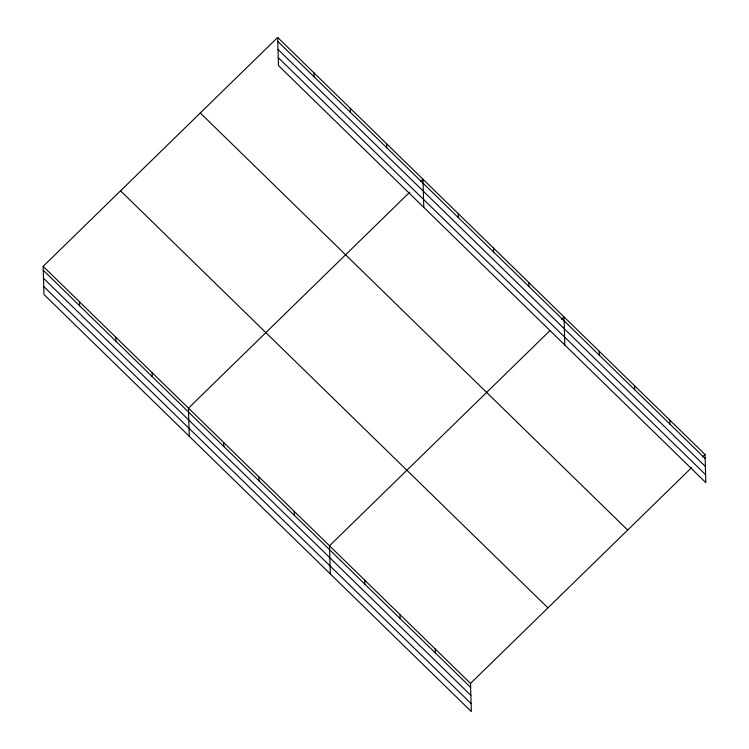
<?xml version="1.0" encoding="UTF-8"?>
<svg xmlns="http://www.w3.org/2000/svg" width="749" height="749" viewBox="0 0 749 749"><rect width="100%" height="100%" fill="white"/><g stroke="black" fill="none" stroke-linecap="round" stroke-linejoin="round"><path stroke-width="1.12" d="M43.161 266.344L470.531 683.425L471.318 711.55L43.948 294.469L43.161 266.344L277.682 37.45L705.052 454.531L705.839 482.656L278.469 65.575L277.682 37.45M409.675 192.25L188.467 408.149L189.254 436.274M420.498 181.698L422.988 179.254L423.775 207.379M549.878 330.702L329.494 545.787L330.281 573.912M561.525 319.336L564.025 316.893L564.812 345.017M470.531 683.425L691.739 467.526M702.562 456.974L705.052 454.531M277.795 41.42L705.165 458.51M278.019 49.397L705.389 466.477M278.253 57.607L705.614 474.688M200.292 112.987L627.662 530.067M120.552 190.808L547.922 607.888M43.273 270.314L470.644 687.395M43.498 278.282L470.859 695.372M43.723 286.493L471.093 703.583M669.793 420.123L669.906 424.093M634.534 385.716L634.646 389.686M599.284 351.309L599.387 355.279M528.766 282.485L528.878 286.455M493.507 248.078L493.619 252.048M458.248 213.671L458.36 217.641M435.272 649.018L435.384 652.988M400.013 614.611L400.125 618.58M386.662 143.808L386.774 147.778M364.754 580.194L364.866 584.164M350.335 108.352L350.448 112.322M314.009 72.906L314.121 76.875M294.235 511.38L294.348 515.349M258.985 476.973L259.088 480.942M223.726 442.556L223.839 446.526M152.141 372.693L152.253 376.672M115.814 337.247L115.926 341.216M79.488 301.791L79.6 305.761"/></g></svg>
